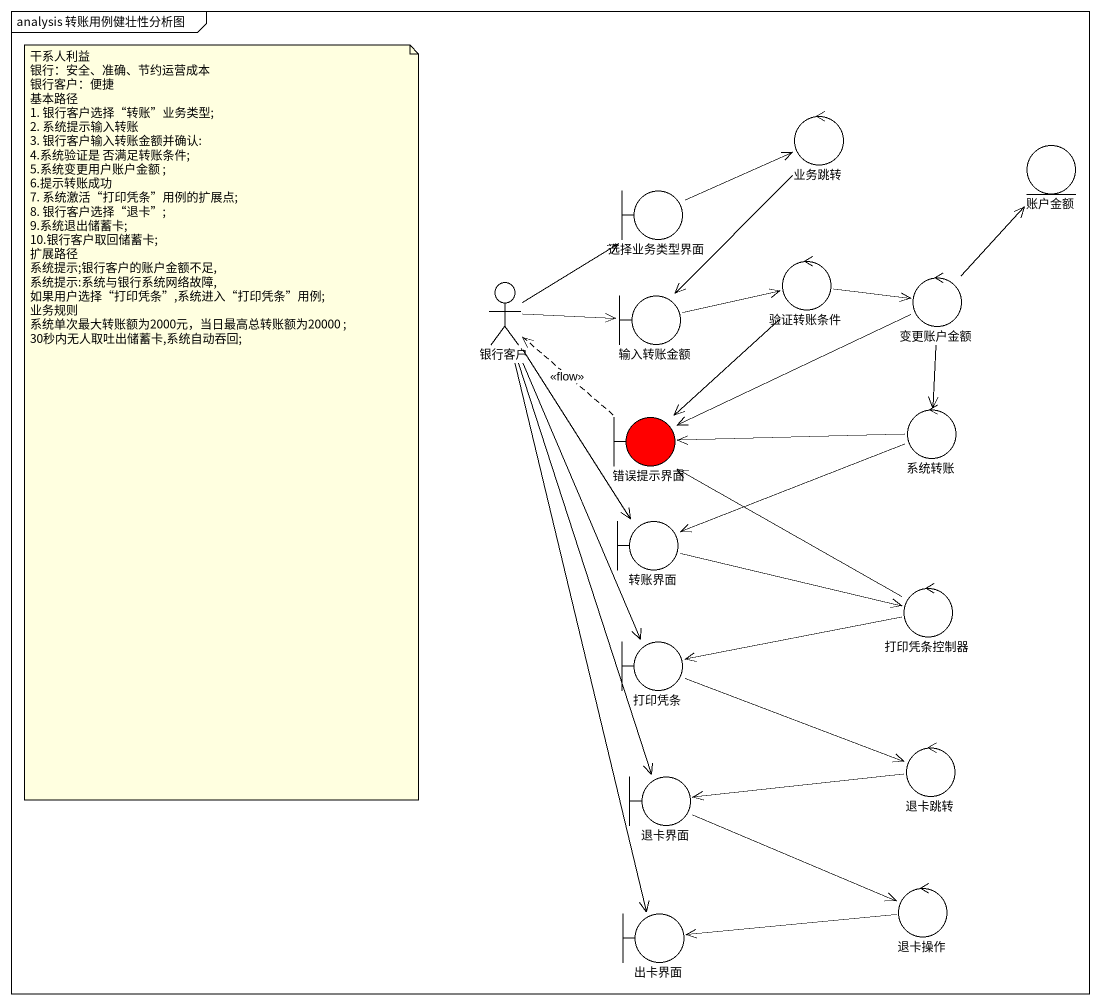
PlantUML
@startuml
mainframe analysis 转账用例健壮性分析图
control 业务跳转
entity 账户金额
boundary 选择业务类型界面
control 验证转账条件
actor 银行客户
boundary 输入转账金额
control 变更账户金额
boundary 错误提示界面 #FF0000
control 系统转账
boundary 转账界面
control 打印凭条控制器
boundary 打印凭条
control 退卡跳转
boundary 退卡界面
boundary 出卡界面
control 退卡操作
业务跳转 --> 输入转账金额
选择业务类型界面 -right-> 业务跳转
验证转账条件 -right-> 变更账户金额
验证转账条件 --> 错误提示界面
银行客户 -up-> 选择业务类型界面
银行客户 -right-> 输入转账金额
银行客户 --> 转账界面
银行客户 --> 打印凭条
银行客户 --> 退卡界面
银行客户 --> 出卡界面
输入转账金额 -right-> 验证转账条件
变更账户金额 -up-> 账户金额
变更账户金额 -left-> 错误提示界面
变更账户金额 --> 系统转账
错误提示界面 .up.> 银行客户 : <<flow>>
系统转账 -left-> 错误提示界面
系统转账 -left-> 转账界面
转账界面 -right-> 打印凭条控制器
打印凭条控制器 -up-> 错误提示界面
打印凭条控制器 -left-> 打印凭条
打印凭条 -right-> 退卡跳转
退卡跳转 -left-> 退卡界面
退卡界面 -right-> 退卡操作
退卡操作 -left-> 出卡界面
note as N1
  干系人利益
  银行：安全、准确、节约运营成本
  银行客户：便捷
  基本路径
  1. 银行客户选择“转账”业务类型;
  2. 系统提示输入转账
  3. 银行客户输入转账金额并确认:
  4.系统验证是 否满足转账条件;
  5.系统变更用户账户金额 ;
  6.提示转账成功
  7. 系统激活“打印凭条”用例的扩展点;
  8. 银行客户选择“退卡”;
  9.系统退出储蓄卡;
  10.银行客户取回储蓄卡;
  扩展路径
  系统提示;银行客户的账户金额不足,
  系统提示:系统与银行系统网络故障,
  如果用户选择“打印凭条”,系统进入“打印凭条”用例;
  业务规则
  系统单次最大转账额为2000元，当日最高总转账额为20000 ;
  30秒内无人取吐出储蓄卡,系统自动吞回;
end note
@enduml
